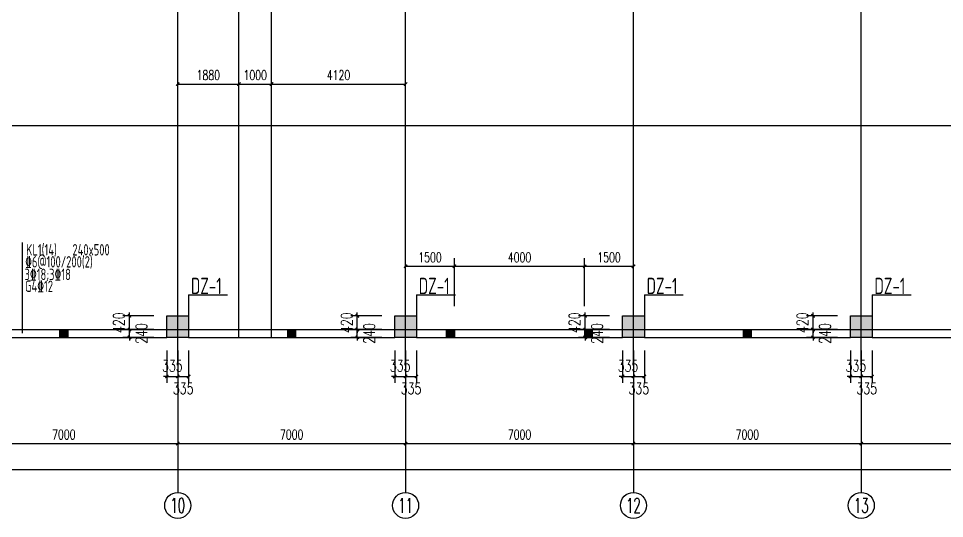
# Model space of a CAD drawing. Extents: x -17471 to 313636, y -71590 to 757901.
# Drawn here: x 257814 to 286262, y 157772 to 173119 of the extents above; entities that cross this region are included whole.
import ezdxf
from ezdxf.enums import TextEntityAlignment as Align

# ---------------------------------------------------------------- set-up
doc = ezdxf.new("R2010")
doc.units = 0
doc.header["$LTSCALE"] = 1000
doc.header["$MEASUREMENT"] = 0
for name, color, linetype in [('10', 7, 'Continuous'), ('AXIS', 3, 'Continuous'), ('AXIS_TEXT', 7, 'Continuous'), ('DOTE', 1, 'Continuous'), ('PUB_DIM', 3, 'Continuous'), ('基础梁', 4, 'Continuous'), ('梁集中标注', 2, 'Continuous')]:
    doc.layers.add(name, color=color, linetype=linetype)
doc.layers.add('TEXT', color=7, linetype='Continuous', lineweight=13)
doc.styles.add('_TCH_AXIS', font='COMPLEX', dxfattribs={"bigfont": 'GBCBIG'})
doc.styles.add('_TCH_DIM_T3', font='SIMPLEX', dxfattribs={"width": 0.705882, "bigfont": 'GBCBIG'})
doc.styles.add('COMPLEX', font='COMPLEX')
doc.styles.add('TSSD_REIN', font='Tssdeng.shx', dxfattribs={"width": 0.7, "bigfont": 'hztxt.shx'})
doc.dimstyles.new('_TCH_ARCH&&100', dxfattribs={"dimtxt": 297.5, "dimasz": 100, "dimexe": 250, "dimexo": 300, "dimgap": 126.25, "dimtad": 1, "dimdec": 0, "dimzin": 0, "dimdsep": 46, "dimtxsty": '_TCH_DIM_T3', "dimblk": 'ARCHTICK', "dimcen": 0.09, "dimclrt": 7, "dimazin": 2, "dimtfac": 1, "dimtdec": 0, "dimtix": 1, "dimtmove": 2, "dimatfit": 3, "dimfxl": 0, "dimtolj": 1, "dimtzin": 0, "dimarcsym": 0})
doc.dimstyles.new('_TCH_ARCH&&150', dxfattribs={"dimtxt": 446.25, "dimasz": 150, "dimexe": 375, "dimexo": 450, "dimgap": 189.375, "dimtad": 1, "dimdec": 0, "dimzin": 0, "dimdsep": 46, "dimtxsty": '_TCH_DIM_T3', "dimblk": 'ARCHTICK', "dimcen": 0.09, "dimclrt": 7, "dimazin": 2, "dimtfac": 1, "dimtdec": 0, "dimtix": 1, "dimtmove": 2, "dimatfit": 3, "dimfxl": 0, "dimtolj": 1, "dimtzin": 0, "dimarcsym": 0})

# ---------------------------------------------------------------- blocks, each defined once
blk = doc.blocks.new('_ArchTick')
at = {"color": 0, "linetype": 'ByBlock', "const_width": 0.4}
blk.add_lwpolyline([(-0.5, -0.5), (0.5, 0.5)], dxfattribs=at)
blk = doc.blocks.new('*D208')
at = {"layer": 'Defpoints', "color": 0, "transparency": 16777216}
for p in [(261223, 163572), (262371, 163572), (262371, 163332)]:
    blk.add_point(p, dxfattribs=at)
at = {"layer": 'PUB_DIM', "color": 0, "lineweight": -2, "transparency": 16777216}
for p, q in [((261223, 163572), (261223, 163672)), ((261971, 163572), (261023, 163572)), ((261971, 163332), (261023, 163332)), ((261223, 163332), (261223, 163572)), ((261223, 163332), (261223, 163232))]:
    blk.add_line(p, q, dxfattribs=at)
at = {"layer": 'PUB_DIM', "color": 0, "lineweight": -2, "transparency": 16777216, "xscale": 100, "yscale": 100, "zscale": 100}
for p, rotation in [((261223, 163572), 270), ((261223, 163332), 90)]:
    blk.add_blockref('_ArchTick', p, dxfattribs=dict(at, rotation=rotation))
at = {"layer": 'PUB_DIM', "color": 7, "transparency": 16777216, "insert": (261591, 163452), "char_height": 350, "attachment_point": 5, "rotation": 90, "style": '_TCH_DIM_T3'}
blk.add_mtext('\\A1;240', dxfattribs=at)
blk = doc.blocks.new('*D209')
at = {"layer": 'Defpoints', "color": 0, "transparency": 16777216}
for p in [(261223, 163992), (262371, 163992), (262371, 163572)]:
    blk.add_point(p, dxfattribs=at)
at = {"layer": 'PUB_DIM', "color": 0, "lineweight": -2, "transparency": 16777216}
for p, q in [((261971, 163992), (261023, 163992)), ((261223, 163992), (261223, 164092)), ((261223, 163572), (261223, 163992)), ((261971, 163572), (261023, 163572)), ((261223, 163572), (261223, 163472))]:
    blk.add_line(p, q, dxfattribs=at)
at = {"layer": 'PUB_DIM', "color": 0, "lineweight": -2, "transparency": 16777216, "xscale": 100, "yscale": 100, "zscale": 100}
for p, rotation in [((261223, 163992), 270), ((261223, 163572), 90)]:
    blk.add_blockref('_ArchTick', p, dxfattribs=dict(at, rotation=rotation))
at = {"layer": 'PUB_DIM', "color": 7, "transparency": 16777216, "insert": (260898, 163782), "char_height": 350, "attachment_point": 5, "rotation": 90, "style": '_TCH_DIM_T3'}
blk.add_mtext('\\A1;420', dxfattribs=at)
blk = doc.blocks.new('*D210')
at = {"layer": 'Defpoints', "color": 0, "transparency": 16777216}
for p in [(262706, 163332), (263041, 163332), (263041, 162132)]:
    blk.add_point(p, dxfattribs=at)
at = {"layer": 'PUB_DIM', "color": 0, "lineweight": -2, "transparency": 16777216}
for p, q in [((262706, 162932), (262706, 161932)), ((263041, 162932), (263041, 161932)), ((262706, 162132), (263041, 162132))]:
    blk.add_line(p, q, dxfattribs=at)
at = {"layer": 'PUB_DIM', "color": 0, "lineweight": -2, "transparency": 16777216, "xscale": 100, "yscale": 100, "zscale": 100, "rotation": 180}
blk.add_blockref('_ArchTick', (262706, 162132), dxfattribs=at)
at = {"layer": 'PUB_DIM', "color": 0, "lineweight": -2, "transparency": 16777216, "xscale": 100, "yscale": 100, "zscale": 100}
blk.add_blockref('_ArchTick', (263041, 162132), dxfattribs=at)
at = {"layer": 'PUB_DIM', "color": 7, "transparency": 16777216, "insert": (262874, 161764), "char_height": 350, "attachment_point": 5, "style": '_TCH_DIM_T3'}
blk.add_mtext('\\A1;335', dxfattribs=at)
blk = doc.blocks.new('*D211')
at = {"layer": 'Defpoints', "color": 0, "transparency": 16777216}
for p in [(262371, 163332), (262706, 163332), (262706, 162132)]:
    blk.add_point(p, dxfattribs=at)
at = {"layer": 'PUB_DIM', "color": 0, "lineweight": -2, "transparency": 16777216}
for p, q in [((262371, 162932), (262371, 161932)), ((262706, 162932), (262706, 161932)), ((262371, 162132), (262271, 162132)), ((262371, 162132), (262706, 162132)), ((262706, 162132), (262806, 162132))]:
    blk.add_line(p, q, dxfattribs=at)
at = {"layer": 'PUB_DIM', "color": 0, "lineweight": -2, "transparency": 16777216, "xscale": 100, "yscale": 100, "zscale": 100}
blk.add_blockref('_ArchTick', (262371, 162132), dxfattribs=at)
at = {"layer": 'PUB_DIM', "color": 0, "lineweight": -2, "transparency": 16777216, "xscale": 100, "yscale": 100, "zscale": 100, "rotation": 180}
blk.add_blockref('_ArchTick', (262706, 162132), dxfattribs=at)
at = {"layer": 'PUB_DIM', "color": 7, "transparency": 16777216, "insert": (262539, 162457), "char_height": 350, "attachment_point": 5, "style": '_TCH_DIM_T3'}
blk.add_mtext('\\A1;335', dxfattribs=at)
blk = doc.blocks.new('*D212')
at = {"layer": 'Defpoints', "color": 0, "transparency": 16777216}
for p in [(268223, 163572), (269371, 163572), (269371, 163332)]:
    blk.add_point(p, dxfattribs=at)
at = {"layer": 'PUB_DIM', "color": 0, "lineweight": -2, "transparency": 16777216}
for p, q in [((268223, 163572), (268223, 163672)), ((268971, 163572), (268023, 163572)), ((268971, 163332), (268023, 163332)), ((268223, 163332), (268223, 163572)), ((268223, 163332), (268223, 163232))]:
    blk.add_line(p, q, dxfattribs=at)
at = {"layer": 'PUB_DIM', "color": 0, "lineweight": -2, "transparency": 16777216, "xscale": 100, "yscale": 100, "zscale": 100}
for p, rotation in [((268223, 163572), 270), ((268223, 163332), 90)]:
    blk.add_blockref('_ArchTick', p, dxfattribs=dict(at, rotation=rotation))
at = {"layer": 'PUB_DIM', "color": 7, "transparency": 16777216, "insert": (268591, 163452), "char_height": 350, "attachment_point": 5, "rotation": 90, "style": '_TCH_DIM_T3'}
blk.add_mtext('\\A1;240', dxfattribs=at)
blk = doc.blocks.new('*D213')
at = {"layer": 'Defpoints', "color": 0, "transparency": 16777216}
for p in [(268223, 163992), (269371, 163992), (269371, 163572)]:
    blk.add_point(p, dxfattribs=at)
at = {"layer": 'PUB_DIM', "color": 0, "lineweight": -2, "transparency": 16777216}
for p, q in [((268971, 163992), (268023, 163992)), ((268223, 163992), (268223, 164092)), ((268223, 163572), (268223, 163992)), ((268971, 163572), (268023, 163572)), ((268223, 163572), (268223, 163472))]:
    blk.add_line(p, q, dxfattribs=at)
at = {"layer": 'PUB_DIM', "color": 0, "lineweight": -2, "transparency": 16777216, "xscale": 100, "yscale": 100, "zscale": 100}
for p, rotation in [((268223, 163992), 270), ((268223, 163572), 90)]:
    blk.add_blockref('_ArchTick', p, dxfattribs=dict(at, rotation=rotation))
at = {"layer": 'PUB_DIM', "color": 7, "transparency": 16777216, "insert": (267898, 163782), "char_height": 350, "attachment_point": 5, "rotation": 90, "style": '_TCH_DIM_T3'}
blk.add_mtext('\\A1;420', dxfattribs=at)
blk = doc.blocks.new('*D214')
at = {"layer": 'Defpoints', "color": 0, "transparency": 16777216}
for p in [(269706, 163332), (270041, 163332), (270041, 162132)]:
    blk.add_point(p, dxfattribs=at)
at = {"layer": 'PUB_DIM', "color": 0, "lineweight": -2, "transparency": 16777216}
for p, q in [((269706, 162932), (269706, 161932)), ((270041, 162932), (270041, 161932)), ((269706, 162132), (270041, 162132))]:
    blk.add_line(p, q, dxfattribs=at)
at = {"layer": 'PUB_DIM', "color": 0, "lineweight": -2, "transparency": 16777216, "xscale": 100, "yscale": 100, "zscale": 100, "rotation": 180}
blk.add_blockref('_ArchTick', (269706, 162132), dxfattribs=at)
at = {"layer": 'PUB_DIM', "color": 0, "lineweight": -2, "transparency": 16777216, "xscale": 100, "yscale": 100, "zscale": 100}
blk.add_blockref('_ArchTick', (270041, 162132), dxfattribs=at)
at = {"layer": 'PUB_DIM', "color": 7, "transparency": 16777216, "insert": (269874, 161764), "char_height": 350, "attachment_point": 5, "style": '_TCH_DIM_T3'}
blk.add_mtext('\\A1;335', dxfattribs=at)
blk = doc.blocks.new('*D215')
at = {"layer": 'Defpoints', "color": 0, "transparency": 16777216}
for p in [(269371, 163332), (269706, 163332), (269706, 162132)]:
    blk.add_point(p, dxfattribs=at)
at = {"layer": 'PUB_DIM', "color": 0, "lineweight": -2, "transparency": 16777216}
for p, q in [((269371, 162932), (269371, 161932)), ((269706, 162932), (269706, 161932)), ((269371, 162132), (269271, 162132)), ((269371, 162132), (269706, 162132)), ((269706, 162132), (269806, 162132))]:
    blk.add_line(p, q, dxfattribs=at)
at = {"layer": 'PUB_DIM', "color": 0, "lineweight": -2, "transparency": 16777216, "xscale": 100, "yscale": 100, "zscale": 100}
blk.add_blockref('_ArchTick', (269371, 162132), dxfattribs=at)
at = {"layer": 'PUB_DIM', "color": 0, "lineweight": -2, "transparency": 16777216, "xscale": 100, "yscale": 100, "zscale": 100, "rotation": 180}
blk.add_blockref('_ArchTick', (269706, 162132), dxfattribs=at)
at = {"layer": 'PUB_DIM', "color": 7, "transparency": 16777216, "insert": (269539, 162457), "char_height": 350, "attachment_point": 5, "style": '_TCH_DIM_T3'}
blk.add_mtext('\\A1;335', dxfattribs=at)
blk = doc.blocks.new('*D216')
at = {"layer": 'Defpoints', "color": 0, "transparency": 16777216}
for p in [(275223, 163572), (276371, 163572), (276371, 163332)]:
    blk.add_point(p, dxfattribs=at)
at = {"layer": 'PUB_DIM', "color": 0, "lineweight": -2, "transparency": 16777216}
for p, q in [((275223, 163572), (275223, 163672)), ((275971, 163572), (275023, 163572)), ((275971, 163332), (275023, 163332)), ((275223, 163332), (275223, 163572)), ((275223, 163332), (275223, 163232))]:
    blk.add_line(p, q, dxfattribs=at)
at = {"layer": 'PUB_DIM', "color": 0, "lineweight": -2, "transparency": 16777216, "xscale": 100, "yscale": 100, "zscale": 100}
for p, rotation in [((275223, 163572), 270), ((275223, 163332), 90)]:
    blk.add_blockref('_ArchTick', p, dxfattribs=dict(at, rotation=rotation))
at = {"layer": 'PUB_DIM', "color": 7, "transparency": 16777216, "insert": (275591, 163452), "char_height": 350, "attachment_point": 5, "rotation": 90, "style": '_TCH_DIM_T3'}
blk.add_mtext('\\A1;240', dxfattribs=at)
blk = doc.blocks.new('*D217')
at = {"layer": 'Defpoints', "color": 0, "transparency": 16777216}
for p in [(275223, 163992), (276371, 163992), (276371, 163572)]:
    blk.add_point(p, dxfattribs=at)
at = {"layer": 'PUB_DIM', "color": 0, "lineweight": -2, "transparency": 16777216}
for p, q in [((275971, 163992), (275023, 163992)), ((275223, 163992), (275223, 164092)), ((275223, 163572), (275223, 163992)), ((275971, 163572), (275023, 163572)), ((275223, 163572), (275223, 163472))]:
    blk.add_line(p, q, dxfattribs=at)
at = {"layer": 'PUB_DIM', "color": 0, "lineweight": -2, "transparency": 16777216, "xscale": 100, "yscale": 100, "zscale": 100}
for p, rotation in [((275223, 163992), 270), ((275223, 163572), 90)]:
    blk.add_blockref('_ArchTick', p, dxfattribs=dict(at, rotation=rotation))
at = {"layer": 'PUB_DIM', "color": 7, "transparency": 16777216, "insert": (274898, 163782), "char_height": 350, "attachment_point": 5, "rotation": 90, "style": '_TCH_DIM_T3'}
blk.add_mtext('\\A1;420', dxfattribs=at)
blk = doc.blocks.new('*D218')
at = {"layer": 'Defpoints', "color": 0, "transparency": 16777216}
for p in [(276706, 163332), (277041, 163332), (277041, 162132)]:
    blk.add_point(p, dxfattribs=at)
at = {"layer": 'PUB_DIM', "color": 0, "lineweight": -2, "transparency": 16777216}
for p, q in [((276706, 162932), (276706, 161932)), ((277041, 162932), (277041, 161932)), ((276706, 162132), (277041, 162132))]:
    blk.add_line(p, q, dxfattribs=at)
at = {"layer": 'PUB_DIM', "color": 0, "lineweight": -2, "transparency": 16777216, "xscale": 100, "yscale": 100, "zscale": 100, "rotation": 180}
blk.add_blockref('_ArchTick', (276706, 162132), dxfattribs=at)
at = {"layer": 'PUB_DIM', "color": 0, "lineweight": -2, "transparency": 16777216, "xscale": 100, "yscale": 100, "zscale": 100}
blk.add_blockref('_ArchTick', (277041, 162132), dxfattribs=at)
at = {"layer": 'PUB_DIM', "color": 7, "transparency": 16777216, "insert": (276874, 161764), "char_height": 350, "attachment_point": 5, "style": '_TCH_DIM_T3'}
blk.add_mtext('\\A1;335', dxfattribs=at)
blk = doc.blocks.new('*D219')
at = {"layer": 'Defpoints', "color": 0, "transparency": 16777216}
for p in [(276371, 163332), (276706, 163332), (276706, 162132)]:
    blk.add_point(p, dxfattribs=at)
at = {"layer": 'PUB_DIM', "color": 0, "lineweight": -2, "transparency": 16777216}
for p, q in [((276371, 162932), (276371, 161932)), ((276706, 162932), (276706, 161932)), ((276371, 162132), (276271, 162132)), ((276371, 162132), (276706, 162132)), ((276706, 162132), (276806, 162132))]:
    blk.add_line(p, q, dxfattribs=at)
at = {"layer": 'PUB_DIM', "color": 0, "lineweight": -2, "transparency": 16777216, "xscale": 100, "yscale": 100, "zscale": 100}
blk.add_blockref('_ArchTick', (276371, 162132), dxfattribs=at)
at = {"layer": 'PUB_DIM', "color": 0, "lineweight": -2, "transparency": 16777216, "xscale": 100, "yscale": 100, "zscale": 100, "rotation": 180}
blk.add_blockref('_ArchTick', (276706, 162132), dxfattribs=at)
at = {"layer": 'PUB_DIM', "color": 7, "transparency": 16777216, "insert": (276539, 162457), "char_height": 350, "attachment_point": 5, "style": '_TCH_DIM_T3'}
blk.add_mtext('\\A1;335', dxfattribs=at)
blk = doc.blocks.new('*D220')
at = {"layer": 'Defpoints', "color": 0, "transparency": 16777216}
for p in [(282223, 163572), (283371, 163572), (283371, 163332)]:
    blk.add_point(p, dxfattribs=at)
at = {"layer": 'PUB_DIM', "color": 0, "lineweight": -2, "transparency": 16777216}
for p, q in [((282223, 163572), (282223, 163672)), ((282971, 163572), (282023, 163572)), ((282971, 163332), (282023, 163332)), ((282223, 163332), (282223, 163572)), ((282223, 163332), (282223, 163232))]:
    blk.add_line(p, q, dxfattribs=at)
at = {"layer": 'PUB_DIM', "color": 0, "lineweight": -2, "transparency": 16777216, "xscale": 100, "yscale": 100, "zscale": 100}
for p, rotation in [((282223, 163572), 270), ((282223, 163332), 90)]:
    blk.add_blockref('_ArchTick', p, dxfattribs=dict(at, rotation=rotation))
at = {"layer": 'PUB_DIM', "color": 7, "transparency": 16777216, "insert": (282591, 163452), "char_height": 350, "attachment_point": 5, "rotation": 90, "style": '_TCH_DIM_T3'}
blk.add_mtext('\\A1;240', dxfattribs=at)
blk = doc.blocks.new('*D221')
at = {"layer": 'Defpoints', "color": 0, "transparency": 16777216}
for p in [(282223, 163992), (283371, 163992), (283371, 163572)]:
    blk.add_point(p, dxfattribs=at)
at = {"layer": 'PUB_DIM', "color": 0, "lineweight": -2, "transparency": 16777216}
for p, q in [((282971, 163992), (282023, 163992)), ((282223, 163992), (282223, 164092)), ((282223, 163572), (282223, 163992)), ((282971, 163572), (282023, 163572)), ((282223, 163572), (282223, 163472))]:
    blk.add_line(p, q, dxfattribs=at)
at = {"layer": 'PUB_DIM', "color": 0, "lineweight": -2, "transparency": 16777216, "xscale": 100, "yscale": 100, "zscale": 100}
for p, rotation in [((282223, 163992), 270), ((282223, 163572), 90)]:
    blk.add_blockref('_ArchTick', p, dxfattribs=dict(at, rotation=rotation))
at = {"layer": 'PUB_DIM', "color": 7, "transparency": 16777216, "insert": (281898, 163782), "char_height": 350, "attachment_point": 5, "rotation": 90, "style": '_TCH_DIM_T3'}
blk.add_mtext('\\A1;420', dxfattribs=at)
blk = doc.blocks.new('*D222')
at = {"layer": 'Defpoints', "color": 0, "transparency": 16777216}
for p in [(283706, 163332), (284041, 163332), (284041, 162132)]:
    blk.add_point(p, dxfattribs=at)
at = {"layer": 'PUB_DIM', "color": 0, "lineweight": -2, "transparency": 16777216}
for p, q in [((283706, 162932), (283706, 161932)), ((284041, 162932), (284041, 161932)), ((283706, 162132), (284041, 162132))]:
    blk.add_line(p, q, dxfattribs=at)
at = {"layer": 'PUB_DIM', "color": 0, "lineweight": -2, "transparency": 16777216, "xscale": 100, "yscale": 100, "zscale": 100, "rotation": 180}
blk.add_blockref('_ArchTick', (283706, 162132), dxfattribs=at)
at = {"layer": 'PUB_DIM', "color": 0, "lineweight": -2, "transparency": 16777216, "xscale": 100, "yscale": 100, "zscale": 100}
blk.add_blockref('_ArchTick', (284041, 162132), dxfattribs=at)
at = {"layer": 'PUB_DIM', "color": 7, "transparency": 16777216, "insert": (283874, 161764), "char_height": 350, "attachment_point": 5, "style": '_TCH_DIM_T3'}
blk.add_mtext('\\A1;335', dxfattribs=at)
blk = doc.blocks.new('*D223')
at = {"layer": 'Defpoints', "color": 0, "transparency": 16777216}
for p in [(283371, 163332), (283706, 163332), (283706, 162132)]:
    blk.add_point(p, dxfattribs=at)
at = {"layer": 'PUB_DIM', "color": 0, "lineweight": -2, "transparency": 16777216}
for p, q in [((283371, 162932), (283371, 161932)), ((283706, 162932), (283706, 161932)), ((283371, 162132), (283271, 162132)), ((283371, 162132), (283706, 162132)), ((283706, 162132), (283806, 162132))]:
    blk.add_line(p, q, dxfattribs=at)
at = {"layer": 'PUB_DIM', "color": 0, "lineweight": -2, "transparency": 16777216, "xscale": 100, "yscale": 100, "zscale": 100}
blk.add_blockref('_ArchTick', (283371, 162132), dxfattribs=at)
at = {"layer": 'PUB_DIM', "color": 0, "lineweight": -2, "transparency": 16777216, "xscale": 100, "yscale": 100, "zscale": 100, "rotation": 180}
blk.add_blockref('_ArchTick', (283706, 162132), dxfattribs=at)
at = {"layer": 'PUB_DIM', "color": 7, "transparency": 16777216, "insert": (283539, 162457), "char_height": 350, "attachment_point": 5, "style": '_TCH_DIM_T3'}
blk.add_mtext('\\A1;335', dxfattribs=at)
blk = doc.blocks.new('*D1819')
at = {"layer": 'Defpoints', "color": 0, "transparency": 16777216}
for p in [(271206, 165513), (269706, 163992), (271206, 163992)]:
    blk.add_point(p, dxfattribs=at)
at = {"layer": 'PUB_DIM', "color": 0, "lineweight": -2, "transparency": 16777216}
for p, q in [((269706, 164292), (269706, 165763)), ((271206, 164292), (271206, 165763)), ((269706, 165513), (271206, 165513))]:
    blk.add_line(p, q, dxfattribs=at)
at = {"layer": 'PUB_DIM', "color": 0, "lineweight": -2, "transparency": 16777216, "xscale": 100, "yscale": 100, "zscale": 100, "rotation": 180}
blk.add_blockref('_ArchTick', (269706, 165513), dxfattribs=at)
at = {"layer": 'PUB_DIM', "color": 0, "lineweight": -2, "transparency": 16777216, "xscale": 100, "yscale": 100, "zscale": 100}
blk.add_blockref('_ArchTick', (271206, 165513), dxfattribs=at)
at = {"layer": 'PUB_DIM', "color": 7, "transparency": 16777216, "insert": (270456, 165788), "char_height": 297.5, "attachment_point": 5, "style": '_TCH_DIM_T3'}
blk.add_mtext('\\A1;1500', dxfattribs=at)
blk = doc.blocks.new('*D1820')
at = {"layer": 'Defpoints', "color": 0, "transparency": 16777216}
for p in [(275206, 165513), (271206, 163992), (275206, 163992)]:
    blk.add_point(p, dxfattribs=at)
at = {"layer": 'PUB_DIM', "color": 0, "lineweight": -2, "transparency": 16777216}
for p, q in [((271206, 164292), (271206, 165763)), ((275206, 164292), (275206, 165763)), ((271206, 165513), (275206, 165513))]:
    blk.add_line(p, q, dxfattribs=at)
at = {"layer": 'PUB_DIM', "color": 0, "lineweight": -2, "transparency": 16777216, "xscale": 100, "yscale": 100, "zscale": 100, "rotation": 180}
blk.add_blockref('_ArchTick', (271206, 165513), dxfattribs=at)
at = {"layer": 'PUB_DIM', "color": 0, "lineweight": -2, "transparency": 16777216, "xscale": 100, "yscale": 100, "zscale": 100}
blk.add_blockref('_ArchTick', (275206, 165513), dxfattribs=at)
at = {"layer": 'PUB_DIM', "color": 7, "transparency": 16777216, "insert": (273206, 165788), "char_height": 297.5, "attachment_point": 5, "style": '_TCH_DIM_T3'}
blk.add_mtext('\\A1;4000', dxfattribs=at)
blk = doc.blocks.new('*D1821')
at = {"layer": 'Defpoints', "color": 0, "transparency": 16777216}
for p in [(276706, 165513), (275206, 163992), (276706, 163992)]:
    blk.add_point(p, dxfattribs=at)
at = {"layer": 'PUB_DIM', "color": 0, "lineweight": -2, "transparency": 16777216}
for p, q in [((275206, 164292), (275206, 165763)), ((276706, 164292), (276706, 165763)), ((275206, 165513), (276706, 165513))]:
    blk.add_line(p, q, dxfattribs=at)
at = {"layer": 'PUB_DIM', "color": 0, "lineweight": -2, "transparency": 16777216, "xscale": 100, "yscale": 100, "zscale": 100, "rotation": 180}
blk.add_blockref('_ArchTick', (275206, 165513), dxfattribs=at)
at = {"layer": 'PUB_DIM', "color": 0, "lineweight": -2, "transparency": 16777216, "xscale": 100, "yscale": 100, "zscale": 100}
blk.add_blockref('_ArchTick', (276706, 165513), dxfattribs=at)
at = {"layer": 'PUB_DIM', "color": 7, "transparency": 16777216, "insert": (275956, 165788), "char_height": 297.5, "attachment_point": 5, "style": '_TCH_DIM_T3'}
blk.add_mtext('\\A1;1500', dxfattribs=at)
blk = doc.blocks.new('*D1828')
at = {"layer": 'Defpoints', "color": 0, "transparency": 16777216}
for p in [(264586, 171108), (262706, 169832), (264586, 169832)]:
    blk.add_point(p, dxfattribs=at)
at = {"layer": 'PUB_DIM', "color": 0, "lineweight": -2, "transparency": 16777216}
for p, q in [((262706, 170132), (262706, 171358)), ((264586, 170132), (264586, 171358)), ((262706, 171108), (264586, 171108))]:
    blk.add_line(p, q, dxfattribs=at)
at = {"layer": 'PUB_DIM', "color": 0, "lineweight": -2, "transparency": 16777216, "xscale": 100, "yscale": 100, "zscale": 100, "rotation": 180}
blk.add_blockref('_ArchTick', (262706, 171108), dxfattribs=at)
at = {"layer": 'PUB_DIM', "color": 0, "lineweight": -2, "transparency": 16777216, "xscale": 100, "yscale": 100, "zscale": 100}
blk.add_blockref('_ArchTick', (264586, 171108), dxfattribs=at)
at = {"layer": 'PUB_DIM', "color": 7, "transparency": 16777216, "insert": (263646, 171383), "char_height": 297.5, "attachment_point": 5, "style": '_TCH_DIM_T3'}
blk.add_mtext('\\A1;1880', dxfattribs=at)
blk = doc.blocks.new('*D1829')
at = {"layer": 'Defpoints', "color": 0, "transparency": 16777216}
for p in [(265586, 171108), (264586, 169832), (265586, 169832)]:
    blk.add_point(p, dxfattribs=at)
at = {"layer": 'PUB_DIM', "color": 0, "lineweight": -2, "transparency": 16777216}
for p, q in [((264586, 170132), (264586, 171358)), ((265586, 170132), (265586, 171358)), ((264586, 171108), (265586, 171108))]:
    blk.add_line(p, q, dxfattribs=at)
at = {"layer": 'PUB_DIM', "color": 0, "lineweight": -2, "transparency": 16777216, "xscale": 100, "yscale": 100, "zscale": 100, "rotation": 180}
blk.add_blockref('_ArchTick', (264586, 171108), dxfattribs=at)
at = {"layer": 'PUB_DIM', "color": 0, "lineweight": -2, "transparency": 16777216, "xscale": 100, "yscale": 100, "zscale": 100}
blk.add_blockref('_ArchTick', (265586, 171108), dxfattribs=at)
at = {"layer": 'PUB_DIM', "color": 7, "transparency": 16777216, "insert": (265086, 171383), "char_height": 297.5, "attachment_point": 5, "style": '_TCH_DIM_T3'}
blk.add_mtext('\\A1;1000', dxfattribs=at)
blk = doc.blocks.new('*D1830')
at = {"layer": 'Defpoints', "color": 0, "transparency": 16777216}
for p in [(269706, 171108), (265586, 169832), (269706, 169832)]:
    blk.add_point(p, dxfattribs=at)
at = {"layer": 'PUB_DIM', "color": 0, "lineweight": -2, "transparency": 16777216}
for p, q in [((265586, 170132), (265586, 171358)), ((269706, 170132), (269706, 171358)), ((265586, 171108), (269706, 171108))]:
    blk.add_line(p, q, dxfattribs=at)
at = {"layer": 'PUB_DIM', "color": 0, "lineweight": -2, "transparency": 16777216, "xscale": 100, "yscale": 100, "zscale": 100, "rotation": 180}
blk.add_blockref('_ArchTick', (265586, 171108), dxfattribs=at)
at = {"layer": 'PUB_DIM', "color": 0, "lineweight": -2, "transparency": 16777216, "xscale": 100, "yscale": 100, "zscale": 100}
blk.add_blockref('_ArchTick', (269706, 171108), dxfattribs=at)
at = {"layer": 'PUB_DIM', "color": 7, "transparency": 16777216, "insert": (267646, 171383), "char_height": 297.5, "attachment_point": 5, "style": '_TCH_DIM_T3'}
blk.add_mtext('\\A1;4120', dxfattribs=at)
blk = doc.blocks.new('*D1867')
at = {"layer": 'AXIS', "color": 0, "lineweight": -2, "transparency": 16777216}
for p, q in [((255706, 162272), (255706, 159822)), ((262706, 162272), (262706, 159822)), ((255706, 160072), (262706, 160072))]:
    blk.add_line(p, q, dxfattribs=at)
at = {"layer": 'Defpoints', "color": 0, "transparency": 16777216}
for p in [(255706, 162572), (262706, 162572), (262706, 160072)]:
    blk.add_point(p, dxfattribs=at)
at = {"layer": 'AXIS', "color": 0, "lineweight": -2, "transparency": 16777216, "xscale": 100, "yscale": 100, "zscale": 100, "rotation": 180}
blk.add_blockref('_ArchTick', (255706, 160072), dxfattribs=at)
at = {"layer": 'AXIS', "color": 0, "lineweight": -2, "transparency": 16777216, "xscale": 100, "yscale": 100, "zscale": 100}
blk.add_blockref('_ArchTick', (262706, 160072), dxfattribs=at)
at = {"layer": 'AXIS', "color": 7, "transparency": 16777216, "insert": (259206, 160347), "char_height": 297.5, "attachment_point": 5, "style": '_TCH_DIM_T3'}
blk.add_mtext('\\A1;7000', dxfattribs=at)
blk = doc.blocks.new('*D1868')
at = {"layer": 'AXIS', "color": 0, "lineweight": -2, "transparency": 16777216}
for p, q in [((262706, 162272), (262706, 159822)), ((269706, 162272), (269706, 159822)), ((262706, 160072), (269706, 160072))]:
    blk.add_line(p, q, dxfattribs=at)
at = {"layer": 'Defpoints', "color": 0, "transparency": 16777216}
for p in [(262706, 162572), (269706, 162572), (269706, 160072)]:
    blk.add_point(p, dxfattribs=at)
at = {"layer": 'AXIS', "color": 0, "lineweight": -2, "transparency": 16777216, "xscale": 100, "yscale": 100, "zscale": 100, "rotation": 180}
blk.add_blockref('_ArchTick', (262706, 160072), dxfattribs=at)
at = {"layer": 'AXIS', "color": 0, "lineweight": -2, "transparency": 16777216, "xscale": 100, "yscale": 100, "zscale": 100}
blk.add_blockref('_ArchTick', (269706, 160072), dxfattribs=at)
at = {"layer": 'AXIS', "color": 7, "transparency": 16777216, "insert": (266206, 160347), "char_height": 297.5, "attachment_point": 5, "style": '_TCH_DIM_T3'}
blk.add_mtext('\\A1;7000', dxfattribs=at)
blk = doc.blocks.new('*D1869')
at = {"layer": 'AXIS', "color": 0, "lineweight": -2, "transparency": 16777216}
for p, q in [((269706, 162272), (269706, 159822)), ((276706, 162272), (276706, 159822)), ((269706, 160072), (276706, 160072))]:
    blk.add_line(p, q, dxfattribs=at)
at = {"layer": 'Defpoints', "color": 0, "transparency": 16777216}
for p in [(269706, 162572), (276706, 162572), (276706, 160072)]:
    blk.add_point(p, dxfattribs=at)
at = {"layer": 'AXIS', "color": 0, "lineweight": -2, "transparency": 16777216, "xscale": 100, "yscale": 100, "zscale": 100, "rotation": 180}
blk.add_blockref('_ArchTick', (269706, 160072), dxfattribs=at)
at = {"layer": 'AXIS', "color": 0, "lineweight": -2, "transparency": 16777216, "xscale": 100, "yscale": 100, "zscale": 100}
blk.add_blockref('_ArchTick', (276706, 160072), dxfattribs=at)
at = {"layer": 'AXIS', "color": 7, "transparency": 16777216, "insert": (273206, 160347), "char_height": 297.5, "attachment_point": 5, "style": '_TCH_DIM_T3'}
blk.add_mtext('\\A1;7000', dxfattribs=at)
blk = doc.blocks.new('*D1870')
at = {"layer": 'AXIS', "color": 0, "lineweight": -2, "transparency": 16777216}
for p, q in [((276706, 162272), (276706, 159822)), ((283706, 162272), (283706, 159822)), ((276706, 160072), (283706, 160072))]:
    blk.add_line(p, q, dxfattribs=at)
at = {"layer": 'Defpoints', "color": 0, "transparency": 16777216}
for p in [(276706, 162572), (283706, 162572), (283706, 160072)]:
    blk.add_point(p, dxfattribs=at)
at = {"layer": 'AXIS', "color": 0, "lineweight": -2, "transparency": 16777216, "xscale": 100, "yscale": 100, "zscale": 100, "rotation": 180}
blk.add_blockref('_ArchTick', (276706, 160072), dxfattribs=at)
at = {"layer": 'AXIS', "color": 0, "lineweight": -2, "transparency": 16777216, "xscale": 100, "yscale": 100, "zscale": 100}
blk.add_blockref('_ArchTick', (283706, 160072), dxfattribs=at)
at = {"layer": 'AXIS', "color": 7, "transparency": 16777216, "insert": (280206, 160347), "char_height": 297.5, "attachment_point": 5, "style": '_TCH_DIM_T3'}
blk.add_mtext('\\A1;7000', dxfattribs=at)
blk = doc.blocks.new('*D1871')
at = {"layer": 'AXIS', "color": 0, "lineweight": -2, "transparency": 16777216}
for p, q in [((283706, 162272), (283706, 159822)), ((290706, 162272), (290706, 159822)), ((283706, 160072), (290706, 160072))]:
    blk.add_line(p, q, dxfattribs=at)
at = {"layer": 'Defpoints', "color": 0, "transparency": 16777216}
for p in [(283706, 162572), (290706, 162572), (290706, 160072)]:
    blk.add_point(p, dxfattribs=at)
at = {"layer": 'AXIS', "color": 0, "lineweight": -2, "transparency": 16777216, "xscale": 100, "yscale": 100, "zscale": 100, "rotation": 180}
blk.add_blockref('_ArchTick', (283706, 160072), dxfattribs=at)
at = {"layer": 'AXIS', "color": 0, "lineweight": -2, "transparency": 16777216, "xscale": 100, "yscale": 100, "zscale": 100}
blk.add_blockref('_ArchTick', (290706, 160072), dxfattribs=at)
at = {"layer": 'AXIS', "color": 7, "transparency": 16777216, "insert": (287206, 160347), "char_height": 297.5, "attachment_point": 5, "style": '_TCH_DIM_T3'}
blk.add_mtext('\\A1;7000', dxfattribs=at)
blk = doc.blocks.new('*D1873')
at = {"layer": 'AXIS', "color": 0, "lineweight": -2, "transparency": 16777216}
for p, q in [((199706, 162272), (199706, 159022)), ((297706, 162272), (297706, 159022)), ((199706, 159272), (297706, 159272))]:
    blk.add_line(p, q, dxfattribs=at)
at = {"layer": 'Defpoints', "color": 0, "transparency": 16777216}
for p in [(199706, 162572), (297706, 162572), (297706, 159272)]:
    blk.add_point(p, dxfattribs=at)
at = {"layer": 'AXIS', "color": 0, "lineweight": -2, "transparency": 16777216, "xscale": 100, "yscale": 100, "zscale": 100, "rotation": 180}
blk.add_blockref('_ArchTick', (199706, 159272), dxfattribs=at)
at = {"layer": 'AXIS', "color": 0, "lineweight": -2, "transparency": 16777216, "xscale": 100, "yscale": 100, "zscale": 100}
blk.add_blockref('_ArchTick', (297706, 159272), dxfattribs=at)
at = {"layer": 'AXIS', "color": 7, "transparency": 16777216, "insert": (248706, 159547), "char_height": 297.5, "attachment_point": 5, "style": '_TCH_DIM_T3'}
blk.add_mtext('\\A1;98000', dxfattribs=at)
blk = doc.blocks.new('_AXISO')
blk.add_circle((0, 0), 0.5)
at = {"layer": 'AXIS_TEXT', "style": 'COMPLEX', "width": 1.041667}
blk.add_attdef('A', text='', height=0.56, dxfattribs=at).set_placement((-0.25, -0.28), (0.25, -0.28), align=Align.FIT)

msp = doc.modelspace()

# ---------------------------------------------------------------- hatches: boundary and pattern name
h = msp.add_hatch(color=256)
h.dxf.hatch_style = 1
h.paths.add_polyline_path([(262371.1, 163992.3), (263041.1, 163992.3), (263041.1, 163332.3), (262371.1, 163332.3)])
h = msp.add_hatch(color=256)
h.dxf.hatch_style = 1
h.paths.add_polyline_path([(269371.1, 163992.3), (270041.1, 163992.3), (270041.1, 163332.3), (269371.1, 163332.3)])
h = msp.add_hatch(color=256)
h.dxf.hatch_style = 1
h.paths.add_polyline_path([(276371.1, 163992.3), (277041.1, 163992.3), (277041.1, 163332.3), (276371.1, 163332.3)])
h = msp.add_hatch(color=256)
h.dxf.hatch_style = 1
h.paths.add_polyline_path([(283371.1, 163992.3), (284041.1, 163992.3), (284041.1, 163332.3), (283371.1, 163332.3)])
h = msp.add_hatch(color=256)
h.dxf.hatch_style = 1
h.paths.add_polyline_path([(259086.1, 163572.3), (259326.1, 163572.3), (259326.1, 163332.3), (259086.1, 163332.3)])
h = msp.add_hatch(color=256)
h.dxf.hatch_style = 1
h.paths.add_polyline_path([(266086.1, 163572.3), (266326.1, 163572.3), (266326.1, 163332.3), (266086.1, 163332.3)])
h = msp.add_hatch(color=256)
h.dxf.hatch_style = 1
h.paths.add_polyline_path([(270966.1, 163572.3), (271206.1, 163572.3), (271206.1, 163332.3), (270966.1, 163332.3)])
h = msp.add_hatch(color=256)
h.dxf.hatch_style = 1
h.paths.add_polyline_path([(275446.1, 163572.3), (275206.1, 163572.3), (275206.1, 163332.3), (275446.1, 163332.3)])
h = msp.add_hatch(color=256)
h.dxf.hatch_style = 1
h.paths.add_polyline_path([(280086.1, 163572.3), (280326.1, 163572.3), (280326.1, 163332.3), (280086.1, 163332.3)])

# ---------------------------------------------------------------- linework, layer by layer
for points in [[(262371.1, 163992.3), (263041.1, 163992.3), (263041.1, 163332.3), (262371.1, 163332.3)], [(269371.1, 163992.3), (270041.1, 163992.3), (270041.1, 163332.3), (269371.1, 163332.3)], [(276371.1, 163992.3), (277041.1, 163992.3), (277041.1, 163332.3), (276371.1, 163332.3)], [(283371.1, 163992.3), (284041.1, 163992.3), (284041.1, 163332.3), (283371.1, 163332.3)], [(259086.1, 163572.3), (259326.1, 163572.3), (259326.1, 163332.3), (259086.1, 163332.3)], [(266086.1, 163572.3), (266326.1, 163572.3), (266326.1, 163332.3), (266086.1, 163332.3)], [(270966.1, 163572.3), (271206.1, 163572.3), (271206.1, 163332.3), (270966.1, 163332.3)], [(275446.1, 163572.3), (275206.1, 163572.3), (275206.1, 163332.3), (275446.1, 163332.3)], [(280086.1, 163572.3), (280326.1, 163572.3), (280326.1, 163332.3), (280086.1, 163332.3)]]:
    msp.add_lwpolyline(points, close=True)
at = {"layer": '10'}
for p, q in [((263041.1, 164634.8), (263041.1, 163992.3)), ((263041.1, 164634.8), (264238.1, 164634.8)), ((270041.1, 164634.8), (270041.1, 163992.3)), ((270041.1, 164634.8), (271238.1, 164634.8)), ((277041.1, 164634.8), (277041.1, 163992.3)), ((277041.1, 164634.8), (278238.1, 164634.8)), ((284041.1, 164634.8), (284041.1, 163992.3)), ((284041.1, 164634.8), (285238.1, 164634.8))]:
    msp.add_line(p, q, dxfattribs=at)
at = {"layer": 'AXIS'}
for p, q in [((262706.1, 162572.3), (262706.1, 158572.3)), ((269706.1, 162572.3), (269706.1, 158572.3)), ((276706.1, 162572.3), (276706.1, 158572.3)), ((283706.1, 162572.3), (283706.1, 158572.3))]:
    msp.add_line(p, q, dxfattribs=at)
at = {"layer": 'DOTE'}
for p, q in [((262706.1, 162572.3), (262706.1, 189092.3)), ((269706.1, 162572.3), (269706.1, 189092.3)), ((276706.1, 162572.3), (276706.1, 189092.3)), ((283706.1, 162572.3), (283706.1, 189092.3)), ((198706.1, 169832.3), (298706.1, 169832.3)), ((198706.1, 163572.3), (298706.1, 163572.3))]:
    msp.add_line(p, q, dxfattribs=at)
at = {"layer": '基础梁', "color": 6}
for p, q in [((264586.1, 163332.3), (264586.1, 188332.3)), ((264586.1, 163332.3), (264586.1, 188332.3)), ((265586.1, 163332.3), (265586.1, 188332.3)), ((265586.1, 163332.3), (265586.1, 188332.3))]:
    msp.add_line(p, q, dxfattribs=at)
at = {"layer": '基础梁'}
for p, q in [((256041.1, 163572.3), (262371.1, 163572.3)), ((256041.1, 163332.3), (262371.1, 163332.3)), ((263041.1, 163572.3), (269371.1, 163572.3)), ((263041.1, 163332.3), (269371.1, 163332.3)), ((270041.1, 163572.3), (276371.1, 163572.3)), ((270041.1, 163332.3), (276371.1, 163332.3)), ((277041.1, 163572.3), (283371.1, 163572.3)), ((277041.1, 163332.3), (283371.1, 163332.3)), ((284041.1, 163572.3), (290371.1, 163572.3)), ((284041.1, 163332.3), (290371.1, 163332.3))]:
    msp.add_line(p, q, dxfattribs=at)
at = {"layer": '梁集中标注'}
msp.add_line((257935.8, 163460.3), (257935.8, 166243.6), dxfattribs=at)

# ---------------------------------------------------------------- block references
at = {"layer": 'AXIS'}
ref = msp.add_blockref('_AXISO', (262706.1, 158172.3), dxfattribs=dict(at, xscale=800, yscale=800, zscale=800))
ref.add_attrib('A', '10', dxfattribs={"layer": 'AXIS_TEXT', "height": 452.55, "style": '_TCH_AXIS', "width": 0.724138}).set_placement((262479.8, 157946.1), (262932.3, 157946.1), align=Align.FIT)
ref = msp.add_blockref('_AXISO', (269706.1, 158172.3), dxfattribs=dict(at, xscale=800, yscale=800, zscale=800))
ref.add_attrib('A', '11', dxfattribs={"layer": 'AXIS_TEXT', "height": 452.55, "style": '_TCH_AXIS', "width": 0.875}).set_placement((269479.8, 157946.1), (269932.3, 157946.1), align=Align.FIT)
ref = msp.add_blockref('_AXISO', (276706.1, 158172.3), dxfattribs=dict(at, xscale=800, yscale=800, zscale=800))
ref.add_attrib('A', '12', dxfattribs={"layer": 'AXIS_TEXT', "height": 452.55, "style": '_TCH_AXIS', "width": 0.724138}).set_placement((276479.8, 157946.1), (276932.3, 157946.1), align=Align.FIT)
ref = msp.add_blockref('_AXISO', (283706.1, 158172.3), dxfattribs=dict(at, xscale=800, yscale=800, zscale=800))
ref.add_attrib('A', '13', dxfattribs={"layer": 'AXIS_TEXT', "height": 452.55, "style": '_TCH_AXIS', "width": 0.724138}).set_placement((283479.8, 157946.1), (283932.3, 157946.1), align=Align.FIT)

# ---------------------------------------------------------------- texts
at = {"layer": 'TEXT', "style": 'TSSD_REIN', "width": 0.7}
for p in [(263111.7, 164660.5), (270111.7, 164660.5), (277111.7, 164660.5), (284111.7, 164660.5)]:
    msp.add_text('DZ-1', height=500, dxfattribs=at).set_placement(p)
at = {"layer": '梁集中标注', "style": 'TSSD_REIN', "width": 0.7}
for s, p in [('KL1(14)', (258046.7, 165844.6)), ('240x500', (259470.6, 165844.6)), ('%%1326@100/200(2)', (258017.7, 165475.8)), ('3%%13218;3%%13218', (257999.1, 165090.2)), ('G4%%13212', (258014.2, 164727.1))]:
    msp.add_text(s, height=350, dxfattribs=at).set_placement(p)

# ---------------------------------------------------------------- dimensions: what is measured, and where the dimension line sits
at = {"layer": 'AXIS'}
for p1, p2, distance, picture, middle in [((199706.1, 162572.3), (297706.1, 162572.3), -3300, '*D1873', (248706.1, 159547.3)), ((255706.1, 162572.3), (262706.1, 162572.3), -2500, '*D1867', (259206.1, 160347.3)), ((262706.1, 162572.3), (269706.1, 162572.3), -2500, '*D1868', (266206.1, 160347.3)), ((269706.1, 162572.3), (276706.1, 162572.3), -2500, '*D1869', (273206.1, 160347.3)), ((276706.1, 162572.3), (283706.1, 162572.3), -2500, '*D1870', (280206.1, 160347.3)), ((283706.1, 162572.3), (290706.1, 162572.3), -2500, '*D1871', (287206.1, 160347.3))]:
    dim = msp.add_aligned_dim(p1=p1, p2=p2, distance=distance, dimstyle='_TCH_ARCH&&100', dxfattribs=at)
    dim.commit()
    dim.dimension.update_dxf_attribs({"geometry": picture, "text_midpoint": middle})
at = {"layer": 'PUB_DIM'}
for p1, p2, distance, picture, middle in [((262706.1, 169832.3), (264586.1, 169832.3), 1275.5, '*D1828', (263646.1, 171382.8)), ((264586.1, 169832.3), (265586.1, 169832.3), 1275.5, '*D1829', (265086.1, 171382.8)), ((265586.1, 169832.3), (269706.1, 169832.3), 1275.5, '*D1830', (267646.1, 171382.8)), ((269706.1, 163992.3), (271206.1, 163992.3), 1520.9, '*D1819', (270456.1, 165788.2)), ((271206.1, 163992.3), (275206.1, 163992.3), 1520.9, '*D1820', (273206.1, 165788.2)), ((275206.1, 163992.3), (276706.1, 163992.3), 1520.9, '*D1821', (275956.1, 165788.2))]:
    dim = msp.add_aligned_dim(p1=p1, p2=p2, distance=distance, dimstyle='_TCH_ARCH&&100', dxfattribs=at)
    dim.commit()
    dim.dimension.update_dxf_attribs({"geometry": picture, "text_midpoint": middle})
for base, p1, p2, picture, middle in [((261223.1, 163992.3), (262371.1, 163572.3), (262371.1, 163992.3), '*D209', (260898.1, 163782.3)), ((268223.1, 163992.3), (269371.1, 163572.3), (269371.1, 163992.3), '*D213', (267898.1, 163782.3)), ((275223.1, 163992.3), (276371.1, 163572.3), (276371.1, 163992.3), '*D217', (274898.1, 163782.3)), ((282223.1, 163992.3), (283371.1, 163572.3), (283371.1, 163992.3), '*D221', (281898.1, 163782.3))]:
    dim = msp.add_linear_dim(base=base, p1=p1, p2=p2, angle=90, dimstyle='_TCH_ARCH&&150', override={"dimtxt": 350, "dimasz": 100, "dimexe": 200, "dimexo": 400, "dimgap": 150}, dxfattribs=at)
    dim.commit()
    dim.dimension.update_dxf_attribs({"geometry": picture, "text_midpoint": middle})
for base, p1, p2, picture, middle in [((261223.1, 163572.3), (262371.1, 163332.3), (262371.1, 163572.3), '*D208', (261591.2, 163452.3)), ((268223.1, 163572.3), (269371.1, 163332.3), (269371.1, 163572.3), '*D212', (268591.2, 163452.3)), ((275223.1, 163572.3), (276371.1, 163332.3), (276371.1, 163572.3), '*D216', (275591.2, 163452.3)), ((282223.1, 163572.3), (283371.1, 163332.3), (283371.1, 163572.3), '*D220', (282591.2, 163452.3))]:
    dim = msp.add_linear_dim(base=base, p1=p1, p2=p2, angle=90, dimstyle='_TCH_ARCH&&150', override={"dimtxt": 350, "dimasz": 100, "dimexe": 200, "dimexo": 400, "dimgap": 150}, dxfattribs=at)
    dim.commit()
    dim.dimension.update_dxf_attribs({"geometry": picture, "text_midpoint": middle, "dimtype": 128})
for base, p1, p2, picture, middle in [((262706.1, 162132.3), (262371.1, 163332.3), (262706.1, 163332.3), '*D211', (262538.6, 162457.3)), ((269706.1, 162132.3), (269371.1, 163332.3), (269706.1, 163332.3), '*D215', (269538.6, 162457.3)), ((276706.1, 162132.3), (276371.1, 163332.3), (276706.1, 163332.3), '*D219', (276538.6, 162457.3)), ((283706.1, 162132.3), (283371.1, 163332.3), (283706.1, 163332.3), '*D223', (283538.6, 162457.3))]:
    dim = msp.add_linear_dim(base=base, p1=p1, p2=p2, dimstyle='_TCH_ARCH&&150', override={"dimtxt": 350, "dimasz": 100, "dimexe": 200, "dimexo": 400, "dimgap": 150}, dxfattribs=at)
    dim.commit()
    dim.dimension.update_dxf_attribs({"geometry": picture, "text_midpoint": middle})
for base, p1, p2, picture, middle in [((263041.1, 162132.3), (262706.1, 163332.3), (263041.1, 163332.3), '*D210', (262873.6, 161764)), ((270041.1, 162132.3), (269706.1, 163332.3), (270041.1, 163332.3), '*D214', (269873.6, 161764)), ((277041.1, 162132.3), (276706.1, 163332.3), (277041.1, 163332.3), '*D218', (276873.6, 161764)), ((284041.1, 162132.3), (283706.1, 163332.3), (284041.1, 163332.3), '*D222', (283873.6, 161764))]:
    dim = msp.add_linear_dim(base=base, p1=p1, p2=p2, dimstyle='_TCH_ARCH&&150', override={"dimtxt": 350, "dimasz": 100, "dimexe": 200, "dimexo": 400, "dimgap": 150}, dxfattribs=at)
    dim.commit()
    dim.dimension.update_dxf_attribs({"geometry": picture, "text_midpoint": middle, "dimtype": 128})

doc.saveas('drawing.dxf')
